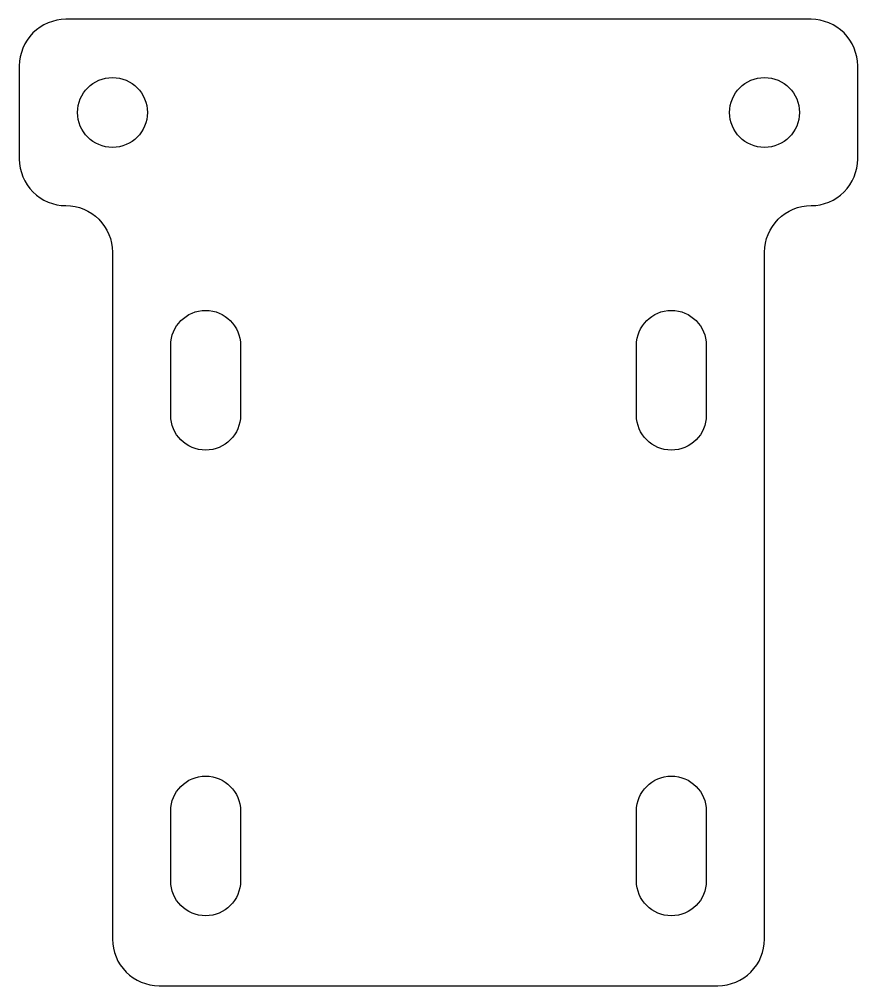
# Model space of a CAD drawing. Header units: millimetres. Extents: x -18 to 18, y -17.5 to 24.
import ezdxf

# ---------------------------------------------------------------- set-up
doc = ezdxf.new("R2010")
doc.units = ezdxf.units.MM

msp = doc.modelspace()

# ---------------------------------------------------------------- linework, layer by layer
for points in [[(16, 16, 0.414214), (18, 18), (18, 22, 0.414214), (16, 24), (-16, 24, 0.414214), (-18, 22), (-18, 18, 0.414214), (-16, 16, -0.414214), (-14, 14), (-14, -15.5, 0.414214), (-12, -17.5), (12, -17.5, 0.414214), (14, -15.5), (14, 14, -0.414214)], [(-11.5, 10, -1), (-8.5, 10), (-8.5, 7, -1), (-11.5, 7)], [(8.5, 10, -1), (11.5, 10), (11.5, 7, -1), (8.5, 7)], [(-11.5, -10, -1), (-8.5, -10), (-8.5, -13, -1), (-11.5, -13)], [(8.5, -10, -1), (11.5, -10), (11.5, -13, -1), (8.5, -13)]]:
    msp.add_lwpolyline(points, format="xyb", close=True)
for centre in [(-14, 20), (14, 20)]:
    msp.add_circle(centre, 1.5)

doc.saveas('drawing.dxf')
